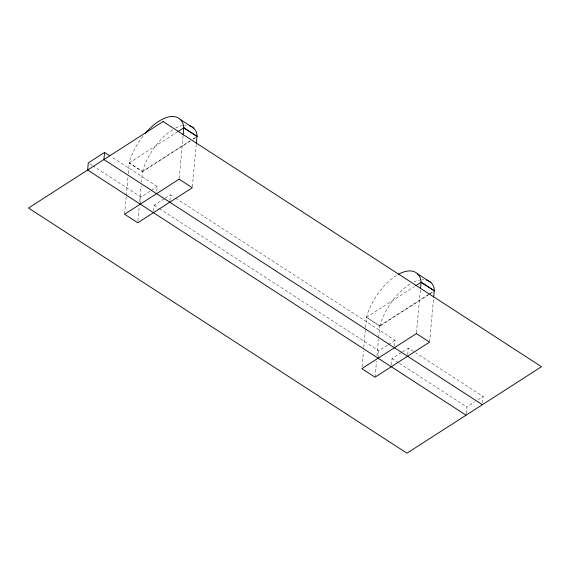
<?xml version="1.0" encoding="UTF-8"?>
<svg xmlns="http://www.w3.org/2000/svg" width="570" height="570" viewBox="0 0 570 570"><rect width="100%" height="100%" fill="white"/><g stroke="black" fill="none" stroke-linecap="round" stroke-linejoin="round"><path stroke-width="0.43" stroke-dasharray="2.85 2.14" d="M124.581 214.242L126.191 196.543M126.269 195.66L127.958 177.071M128.286 173.529L129.248 162.913L142.429 171.449L141.46 182.065M137.912 221.01L139.201 206.846M139.686 201.538L141.139 185.606M140.291 204.145L140.94 196.999L150.573 190.815M153.615 211.035L154.142 205.271L164.509 198.609M156.807 191.292L157.234 186.525L111.25 156.736M169.91 200.562L170.437 194.797L174.171 197.213M179.208 178.303L183.07 135.817M192.382 186.839L196.244 144.352M362.028 366.88L363.482 350.949M363.803 347.408L366.539 317.319L379.72 325.855L378.594 338.245M375.046 377.183L376.499 361.252M376.977 355.944L378.509 339.129M378.117 358.209L378.793 350.799L387.678 345.085M391.44 365.099L392.039 358.537L401.672 352.353M394.561 346.09L395.088 340.326L174.919 197.697M407.735 354.626L408.334 348.063L415.003 352.381M416.499 332.709L420.361 290.223M429.595 342.128L433.542 298.758M466.224 413.542L466.823 406.98L474.967 401.743M482.519 403.068L483.118 396.506L415.737 352.866M189.91 141.253L142.585 171.67L129.155 162.97L130.452 158.375A42.194 20.577 -57.1 0 1 143.676 135.304M142.585 171.67L143.882 167.074A42.194 20.577 -57.1 0 1 174.278 128.77M429.417 294.234L379.876 326.076L366.446 317.376L367.75 312.78A42.194 20.577 -57.1 0 1 397.397 274.904M379.876 326.076L381.18 321.48A42.194 20.577 -57.1 0 1 410.828 283.603M129.155 162.97L177.071 132.176M142.429 171.449L190.245 140.712M193.237 138.788L195.474 137.349M192.867 139.358L195.823 137.456M151.314 190.337L157.234 186.525M165.25 198.132L170.437 194.797M366.446 317.376L414.361 286.582M379.627 325.912L428.284 294.64M429.032 294.156L433.521 291.277M430.158 293.764L434.597 290.907M388.419 344.608L395.088 340.326M402.413 351.875L408.334 348.063M477.931 399.841L483.118 396.506M392.039 358.537L398.701 362.855M399.442 363.339L466.823 406.98M154.142 205.271L158.617 208.171M159.365 208.656L378.793 350.799M89.761 163.847L91.991 165.293M92.732 165.77L140.94 196.999M413.834 282.007A42.194 20.577 -57.1 0 1 420.047 279.92M421.893 279.671A42.194 20.577 -57.1 0 1 423.667 279.621M175.738 127.993A42.194 20.577 -57.1 0 1 182.749 125.514M184.602 125.265A42.194 20.577 -57.1 0 1 186.376 125.215"/><path stroke-width="0.85" d="M109.768 155.774L104.574 152.411L103.925 159.557L482.37 404.714M183.148 134.933L183.796 127.851L196.971 136.387L196.329 143.469M420.525 288.456L421.088 282.257L434.262 290.793L433.699 296.991M104.574 152.411L88.279 162.885L87.63 170.031L466.075 415.188M177.819 131.698L183.875 127.801L197.306 136.501L196.679 132.952A42.194 20.577 -57.1 0 0 189.603 125.749M415.858 285.62L421.166 282.207L434.597 290.907L433.97 287.358A42.194 20.577 -57.1 0 0 426.132 279.948M180.163 119.379L193.586 128.079M417.454 273.785L430.884 282.485M421.166 282.207L420.539 278.659A42.194 20.577 -57.1 0 0 398.138 274.476M183.875 127.801L183.248 124.253A42.194 20.577 -57.1 0 0 145.279 133.373M163.056 121.552L28.5 208.036L406.944 453.186L541.5 366.709L163.056 121.552M179.123 179.187L124.581 214.242L137.755 222.777L192.304 187.722L179.123 179.187M416.414 333.593L361.872 368.647L375.046 377.183L429.595 342.128L416.414 333.593"/></g></svg>
